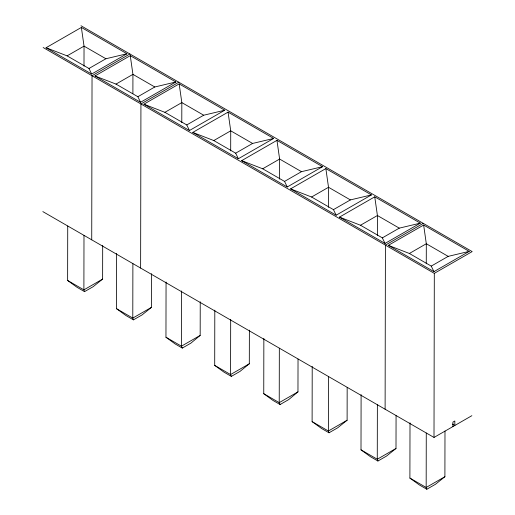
<?xml version="1.0" encoding="UTF-8"?>
<svg xmlns="http://www.w3.org/2000/svg" width="515" height="515" viewBox="0 0 515 515"><rect width="100%" height="100%" fill="white"/><g stroke="black" fill="none" stroke-linecap="round" stroke-linejoin="round"><path stroke-width="0.77" d="M102.685 245.468L102.627 279.091L93.17 286.681L84.544 291.638L77.05 287.312L67.626 280.469L67.729 226.034M83.996 66.178L84.035 46.131L81.37 27.443L46.08 47.728L91.664 74.051L126.954 53.76L81.37 27.443M83.99 235.426L83.894 289.861L84.544 291.638M91.728 239.836L92.037 75.744L129.889 53.978M151.584 273.703L151.519 307.32L142.069 314.91L133.437 319.867L125.95 315.541L116.519 308.697L116.622 253.464M132.896 93.608L132.928 74.36L130.263 55.672L94.972 75.963L140.556 102.279L175.847 81.988L130.263 55.672M132.889 263.654L132.786 318.09L133.437 319.867M140.627 268.07L140.93 103.972L178.789 82.213M200.238 301.79L200.174 335.413L190.93 343.119L182.304 348.082L175.171 343.962L165.959 337.241L166.062 282.008M181.789 122.641L181.827 102.594L179.162 83.906L143.872 104.191L189.456 130.507L224.746 110.223L179.162 83.906M181.544 290.949L181.441 346.177L182.304 348.082M249.376 330.16L249.311 363.783L239.964 371.431L231.338 376.388L224.025 372.171L214.703 365.386L214.807 310.152M230.688 150.869L230.726 130.823L228.061 112.135L192.771 132.419L238.355 158.736L273.639 138.451L228.061 112.135M230.681 319.319L230.578 374.547L231.338 376.388M298.031 359.052L297.966 391.87L288.722 399.582L280.096 404.539L272.969 400.425L263.751 393.698L263.854 338.464M279.336 348.204L279.233 402.64L280.096 404.539M279.581 179.098L279.619 159.051L276.954 140.363L241.664 160.648L287.248 186.971L322.538 166.68L276.954 140.363M347.168 387.422L347.11 420.24L337.653 427.83L329.027 432.787L321.534 428.467L312.109 421.618L312.212 366.384M328.48 207.326L328.519 187.28L325.853 168.592L290.563 188.883L336.147 215.199L371.437 194.915L325.853 168.592M328.473 376.574L328.377 431.01L329.027 432.787M396.067 415.65L396.003 448.468L386.553 456.058L377.92 461.022L370.433 456.696L361.002 449.846L361.105 394.612M377.379 235.561L377.411 215.515L374.746 196.827L339.456 217.111L385.04 243.428L420.33 223.143L374.746 196.827M377.373 404.809L377.27 459.238L377.92 461.022M385.111 409.219L385.413 245.121L423.272 223.362M444.986 431.074L444.902 476.703L435.445 484.293L426.819 489.25L419.326 484.924L409.901 478.081L410.004 422.847M426.272 263.789L426.311 243.743L423.645 225.055L388.355 245.34L433.939 271.656L469.229 251.372L423.645 225.055M426.272 433.038L426.169 487.467L426.819 489.25M42.835 211.607L434.003 437.447L434.312 273.356L472.165 251.59L80.997 25.75M452.93 426.568L452.943 422.075L454.835 420.987L454.829 425.48L452.382 424.07M46.08 47.728L67.105 55.865L84.035 46.131L105.903 58.755L126.954 53.76M67.105 55.865L88.973 68.489L105.903 58.755M94.972 75.963L116.004 84.093L132.928 74.36L154.796 86.984L175.847 81.988M116.004 84.093L137.865 96.717L154.796 86.984M143.872 104.191L164.897 112.322L181.827 102.594L203.695 115.218L224.746 110.223M164.897 112.322L186.765 124.945L203.695 115.218M192.771 132.419L213.796 140.556L230.726 130.823L252.588 143.447L273.639 138.451M213.796 140.556L235.664 153.18L252.588 143.447M241.664 160.648L262.689 168.785L279.619 159.051L301.487 171.675L322.538 166.68M102.627 279.091L83.894 289.861L67.626 280.469M262.689 168.785L284.557 181.409L301.487 171.675M290.563 188.883L311.588 197.013L328.519 187.28L350.387 199.91L371.437 194.915M151.519 307.32L132.786 318.09L116.519 308.697M311.588 197.013L333.456 209.637L350.387 199.91M339.456 217.111L360.487 225.242L377.411 215.515L399.28 228.139L420.33 223.143M200.174 335.413L181.441 346.177L165.959 337.241M360.487 225.242L382.349 237.872L399.28 228.139M388.355 245.34L409.38 253.477L426.311 243.743L448.179 256.367L469.229 251.372M249.311 363.783L230.578 374.547L214.703 365.386M409.38 253.477L431.248 266.101L448.179 256.367M297.966 391.87L279.233 402.64L263.751 393.698M347.11 420.24L328.377 431.01L312.109 421.618M396.003 448.468L377.27 459.238L361.002 449.846M434.003 437.447L471.862 415.689M444.902 476.703L426.169 487.467L409.901 478.081M43.138 47.509L434.312 273.356M431.248 266.101L433.939 271.656M382.349 237.872L385.04 243.428M333.456 209.637L336.147 215.199M284.557 181.409L287.248 186.971M235.664 153.18L238.355 158.736M186.765 124.945L189.456 130.507M137.865 96.717L140.556 102.279M88.973 68.489L91.664 74.051"/></g></svg>
